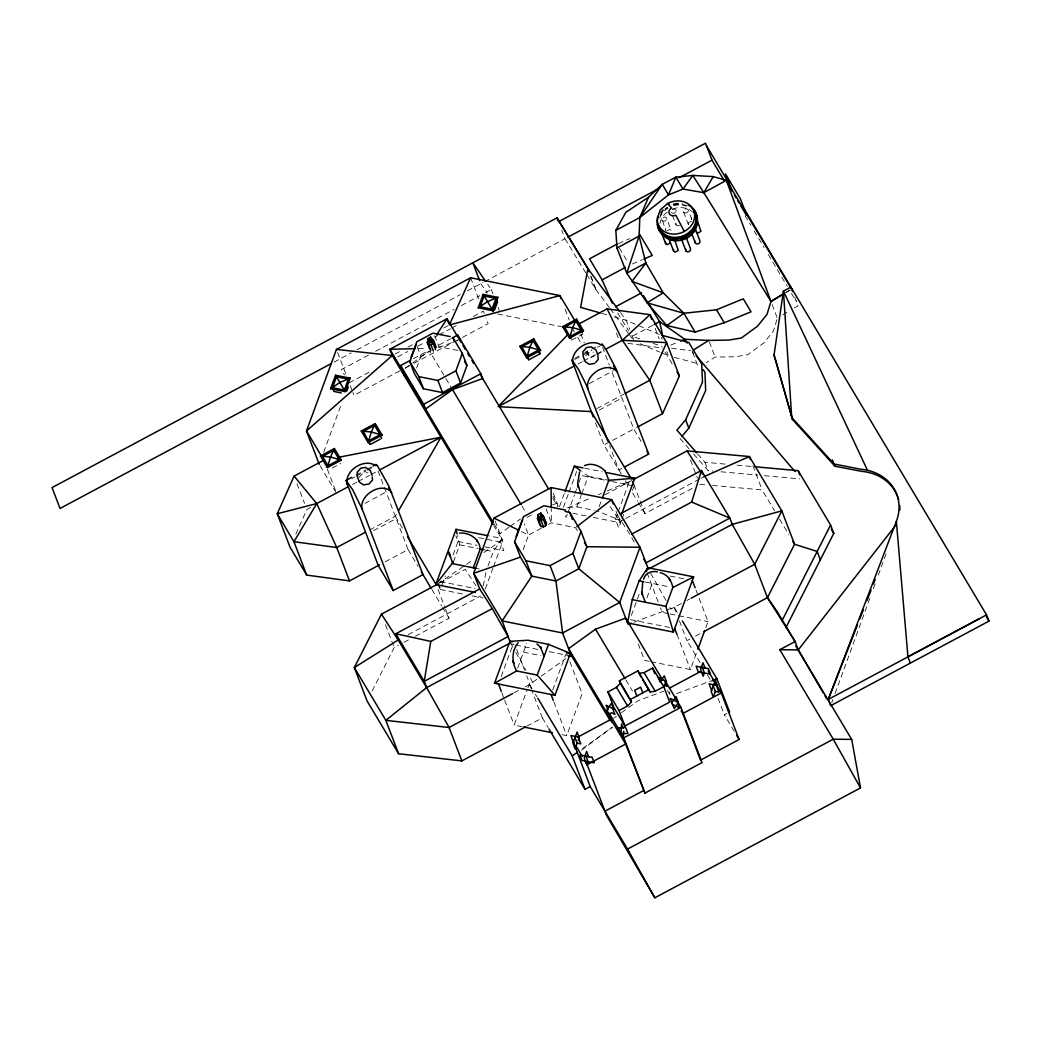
<?xml version="1.0" encoding="UTF-8"?>
<svg xmlns="http://www.w3.org/2000/svg" width="1041" height="1041" viewBox="0 0 1041 1041"><rect width="100%" height="100%" fill="white"/><g stroke="black" fill="none" stroke-linecap="round" stroke-linejoin="round"><path stroke-width="0.75" stroke-dasharray="5 3.75" d="M483.206 585.927L486.056 571.964M776.898 319.613L773.372 331.129L763.795 342.957L747.724 354.708L735.284 356.751L715.141 357.089L706.136 362.723M831.772 702.649L832.891 699.604M835.103 693.527L870.016 597.846M873.334 588.738L875 584.183M878.331 575.074L886.633 552.29M323.673 452.275L341.435 403.947M416.608 367.941L420.876 356.308L416.816 345.69M442.022 585.003L445.327 576.011M453.056 555.009L458.014 541.502L455.828 535.79M453.395 561.906L459.654 544.872L457.493 535.542M487.969 566.07L493.291 551.6L501.918 538.483L489.27 535.959M484.898 546.876L503.87 550.663L500.591 542.088L501.918 538.483M485.288 588.998L492.966 568.1M493.512 566.616L502.842 541.242L493.994 518.08M523.142 549.778L528.555 535.074L524.287 523.896M559.498 506.525L564.443 493.057M501.228 676.533L513.317 643.637M563.441 507.305L568.386 493.85M568.933 492.354L576.636 471.417M567.267 514.384L566.161 517.377L565.068 514.527M567.813 512.901L574.411 494.943M574.957 493.46L576.61 488.971M578.809 482.985L581.555 475.503L610.221 481.241M517.689 668.036L526.824 643.169M567.931 507.461L576.935 506.902L581.229 495.204M581.763 493.746L588.217 476.192L581.906 471.625M522.14 726.709L514.176 725.109L527.371 689.22M527.917 687.724L529.57 683.234L526.759 675.895M599.148 506.629L601.828 499.316M552.693 690.027L565.875 654.138M621.477 520.409L618.731 527.878L615.452 519.303L617.651 513.317M618.198 511.834L629.74 480.421M622.024 518.912L623.676 514.423M632.473 490.493L634.112 486.004M561.958 734.66L566.746 735.61L582.127 693.735L569.791 661.438M631.366 615.426L640.137 591.535M646.916 597.885L652.239 583.428M650.859 661.673L690.391 669.571L697.548 650.078M705.824 627.58L708.023 621.568L695.7 589.284M295.839 534.098L306.848 509.478L311.103 507.201M372.197 690.834L394.188 647.541L398.404 645.29M369.607 529.96L395.32 516.232L396.933 513.447M359.08 477.416L362.632 473.473L368.033 472.627M666.578 231.102L669.74 229.41L671.172 230.386L666.396 217.868L664.952 216.892L661.79 218.584L665.641 229.983M585.667 355.866L588.334 352.912L593.734 352.066M581.333 750.288L612.303 727.282L581.073 749.611M405.014 368.501L411.429 363.869M412.717 362.945L429.399 350.921L445.08 377.18M508.958 527.253L499.966 533.721L494.137 523.948M510.246 526.33L520.513 518.925M613.774 718.212L616.337 716.364M621.477 712.656L638.172 700.632L663.794 691.211M531.339 689.077L529.609 684.523L539.941 677.118M541.229 676.182L565.784 658.602M437.61 583.962L473.291 559.733M483.857 552.55L502.361 539.98L494.072 526.095M782.65 314.85L789.286 310.699M786.176 292.469L790.314 290.01M334.005 362.099L351.22 352.899M356.959 349.828L460.239 294.655M467.409 290.829L483.193 282.397M484.625 281.63L564.964 238.727L561.724 230.23M368.475 355.137L341.331 369.633L344.48 374.903M375.619 351.324L454.175 309.359M461.319 305.547L479.888 295.618M485.6 292.573L491.313 289.515L487.617 284.18M395.099 353.992L399.38 351.702M407.942 347.121L413.654 344.064M443.648 328.045L447.929 325.768M349.203 382.815L370.609 371.377M397.727 356.894L407.721 351.546M417.714 346.211L424.845 342.398M434.839 337.063L437.688 335.54M439.12 334.773L450.545 328.683M451.963 327.915L456.244 325.625M473.382 316.477L483.362 311.142L485.496 316.711M413.459 358.677L427.734 351.051M439.159 344.948L450.584 338.845M420.876 356.308L430.584 351.129M399.653 370.934L353.979 395.333L352.925 392.548M405.365 367.889L412.496 364.077M413.928 363.309L455.32 341.201M456.752 340.433L461.033 338.143M462.451 337.388L488.151 323.66L486.03 318.091M332.287 467.982L340.732 463.466M571.639 340.121L582.895 334.096M356.074 475.112L366.003 469.803M367.421 469.049L371.676 466.771M574.658 358.351L581.763 354.552M583.181 353.797L590.273 350.01M591.691 349.242L597.378 346.211M351.962 478.509L354.799 476.986M356.217 476.231L366.159 470.922M367.577 470.168L373.251 467.136M574.814 359.457L581.919 355.671M583.337 354.916L591.848 350.362M597.521 347.33L600.371 345.807M352.457 484.481L356.738 482.204M358.169 481.436L369.594 475.334M371.025 474.566L378.156 470.753M578.08 363.96L582.374 361.669M583.793 360.902L595.218 354.799M596.649 354.044L603.793 350.218M585.94 351.22L590.091 358.169L595.764 355.137M597.183 354.382L604.287 350.583M652.772 325.299L632.16 336.308L642.661 339.847M364.949 503.389L386.237 492.016M589.219 383.595L613.344 370.7M785.487 292.508L791.694 289.19M596.883 408.553L623.754 394.201M373.511 530.689L396.218 518.561M599.2 410.128L621.906 398M794.348 307.876L798.07 305.885L794.882 297.531M385.209 561.828L408.072 549.609L376.803 467.721M621.334 474.071L603.949 444.962L636.506 427.578M526.967 517.416L532.667 514.371M621.724 468.476L618.888 469.985L609.571 445.613M541.385 528.216L528.555 535.074L519.914 530.819M548.516 524.404L551.379 522.881L575.53 527.709L577.963 531.782M439.705 583.038L465.288 569.375L475.88 585.693M604.6 494.943L631.614 480.526M408.163 634.698L480.643 595.972M624.223 519.277L619.955 521.554L609.362 505.236M625.641 518.522L699.552 479.042M700.97 478.274L703.807 476.752M404.025 642.284L409.66 639.278M415.281 636.272L449.048 618.237L445.561 609.141M638.406 502.673L644.926 513.603L694.152 487.305M514.072 692.825L519.719 689.806M525.367 686.787L532.953 682.727L529.088 675.843M681.269 603.507L670.846 609.063L668.53 604.938M686.917 600.488L689.741 598.978M526.811 726.202L542.348 717.9L531.925 690.586M700.072 662.636L686.956 640.657L689.78 639.148M695.427 636.129L701.074 633.11M734.191 731.303L724.38 714.868L726.982 713.475M618.445 243.503L629.766 238.636M632.421 263.946L642.336 259.69M567.735 507.878L591.171 497.819M598.484 494.683L601.425 493.421M607.28 490.91L630.716 480.851M670.768 345.091L677.782 342.19M634.021 622.167L674.204 607.267L679.942 616.884M676.728 693.579L711.341 680.736L711.628 681.491M438.456 347.59L458.053 340.394M552.563 504.872L557.091 503.219L552.927 496.232M672.447 209.28L674.36 208.981L675.791 209.944L676.858 212.728M691.419 221.213L688.257 222.891L688.387 224.57L689.832 225.533M679.448 225.52L677.548 225.819L676.103 224.856L672.382 215.11M418.417 348.657L426.355 348.488M697.678 453.941L704.939 462.269L727.438 464.299M737.08 465.171L753.15 466.615M693.592 453.954L708.127 470.623L712.955 471.053M720.984 471.781L757.939 475.099M764.367 475.685L799.722 478.873M699.786 484.299L706.175 484.872M712.578 485.444L762.116 489.908L774.595 510.806M671.497 348.228L690.482 350.648M627.827 343.322L662.688 348.058M497.715 314.005L561.502 326.744M457.988 350.492L438.899 346.679L434.266 334.551M584.652 468.203L602.166 471.703M588.217 476.192L608.816 480.304M611.822 481.554L632.525 485.692M576.935 506.902L594.359 510.389M615.452 519.303L619.395 520.097L597.534 511.027M572.693 513.265L587.007 516.128M593.383 517.403L620.436 522.803L614.854 508.177M478.457 537.663L500.591 542.088M670.196 576.05L686.006 579.212M458.014 541.502L476.986 545.302M459.654 544.872L478.001 548.542M485.64 550.064L493.291 551.6M644.991 581.984L669.753 586.929M476.179 568.373L479.094 568.959M668.491 613.683L662.167 612.407L660.488 608.009M670.079 613.995L708.023 621.568M440.265 581.568L475.047 588.516M630.417 619.629L669.949 627.528M440.369 589.505L465.665 594.554M471.989 595.829L483.063 598.028M649.272 661.36L644.535 660.41L637.248 641.334M510.962 644.067L514.137 644.704M515.724 645.017L538.015 649.467M549.154 651.692L566.655 655.192M523.545 652.173L540.956 655.648M674.36 357.362L696.832 363.374M601.906 313.419L607.996 315.15M614.086 316.88L626.253 320.355L660.384 334.903L662.128 339.457M653.162 343.387L662.167 346.419M640.163 343.751L659.447 351.975M660.944 352.6L668.361 355.762L666.76 351.598M691.797 219.391L688.075 209.657L686.631 208.694L684.731 208.994L683.469 210.373L683.599 212.039L688.387 224.57M683.599 212.039L685.043 213.015L686.956 212.715L688.205 211.323L688.075 209.657M671.328 212.325L672.759 213.301L674.672 213.002L675.921 211.609L675.791 209.944M661.92 220.25L663.364 221.226L665.277 220.926L666.526 219.534L666.396 217.868M680.085 438.469L689.428 449.192M620.501 312.586L626.253 320.355L629.675 329.294M609.297 307.589L595.868 289.476L586.682 274.395M610.247 308.878L628.465 333.458M629.428 334.747L632.303 338.637M480.812 283.673L487.279 293.015M617.573 515.295L630.182 534.918M617.612 312.99L628.738 330.817M564.964 238.727L585.849 273.015M745.122 215.682L750.925 225.39M754.231 230.946L764.172 247.589M768.31 254.538L787.373 286.444M791.511 293.38L796.482 301.708M692.057 350.856L693.67 353.55M619.382 248.057L628.022 262.54M779.592 519.173L788.74 534.501M665.082 352.053L673.02 365.352M641.23 441.553L633.761 429.048L609.922 366.601M572.654 328.982L574.32 331.754M577.638 337.323L581.789 344.272M625.355 480.825L629.467 487.709M632.694 493.122L637.599 501.333M707.451 674.997L711.55 681.868M552.849 498.353L557.82 506.694M667.437 690.313L670.716 695.804L669.285 692.057M445.912 378.56L451.677 388.228M521.97 505.978L526.108 512.914M625.875 680.033L632.434 691.016M529.609 684.523L532.068 688.635M535.347 694.139L536.987 696.884M542.348 717.9L548.087 727.516M395.32 516.232L403.57 530.038M408.072 549.609L418.027 566.291M431.898 589.518L441.696 605.927M442.516 607.293L449.048 618.237M320.068 465.743L335.827 492.159M631.757 537.716L635.713 544.703M650.69 573.279L667.749 603.559M510.48 642.817L512.81 646.942M515.907 652.447L525.978 670.339M772.123 304.519L777.341 318.169M709.35 341.916L715.141 357.089M752.851 465.626L762.116 489.908M692.59 352.248L698.433 367.538M655.166 328.331L659.213 338.95M704.939 462.269L708.127 470.623M690.508 460.018L697.47 478.222M631.939 335.254L634.229 341.214M616.428 333.133L618.744 339.21M602.492 347.16L609.349 365.105M580.813 333.888L584.287 342.996M587.189 350.583L590.091 358.169M718.004 698.173L724.38 714.868M633.917 484.768L644.926 513.603M565.133 309.255L569.18 319.873M674.204 607.267L677.105 614.854M679.422 620.93L686.956 640.657M676.936 634.346L690.391 669.571M595.491 422.789L603.949 444.962M647.047 572.784L658.25 602.14M491.313 289.515L492.913 293.692M498.171 307.498L499.277 310.387M553.292 493.252L559.004 508.216M470.623 277.765L478.73 299.001M546.044 508.906L551.379 522.881L551.262 508.437M566.434 652.642L567.553 655.57M553.838 701.855L566.746 735.61M516.674 649.48L524.521 670.027M501.84 692.825L504.091 698.693M504.651 700.164L514.176 725.109M438.04 589.414L444.988 607.619M337.609 352.47L346.302 375.228M350.257 385.599L352.392 391.156M327.394 469.27L335.501 490.519M385.495 624.782L394.188 647.541M296.997 483.675L304.532 503.402M691.432 217.894L691.575 219.56M675.973 223.177L676.103 224.856M665.381 228.773L665.511 230.451M659.955 223.503A19.076 16.214 -20.9 0 1 668.023 211.479M672.395 209.15A19.076 16.214 -20.9 0 1 692.512 211.896M660.007 215.838A19.076 16.214 -20.9 0 1 667.762 207.419M673.462 204.96A19.076 16.214 -20.9 0 1 687.528 206.027M659.708 217.985A19.076 16.214 -20.9 0 1 668.049 208.161M673.748 205.715A19.076 16.214 -20.9 0 1 686.422 206.17M660.814 213.392A20.339 17.294 -20.9 0 1 664.249 209.605M665.251 208.773A20.339 17.294 -20.9 0 1 667.424 207.276M673.501 204.661A20.339 17.294 -20.9 0 1 681.295 203.88M660.528 212.65A20.339 17.294 -20.9 0 1 663.013 209.722M673.215 203.906A20.339 17.294 -20.9 0 1 682.297 203.268M595.868 289.476L590.182 274.577L595.868 289.476"/><path stroke-width="1.5" d="M791.694 289.19L726.358 180.366L713.241 176.606L692.772 175.422L675.895 177.152L662.245 184.296L648.478 197.269L639.825 217.53L639.083 236.047L626.76 273.184L647.125 302.827L666.865 325.56L695.115 332.092L724.25 322.749L751.029 311.819L743.274 298.832L716.494 309.776L683.885 313.276L647.125 302.827L663.221 292.82L683.885 313.276L695.115 332.092M623.767 731.068L623.325 737.379L621.074 731.485L621.607 723.898L623.299 728.323M867.465 470.285L783.444 291.09L791.707 417.415L834.062 464L834.856 466.082L792.513 419.51L774.01 355.124L783.444 291.09L790.9 287.108L792.604 291.571M774.803 357.219L774.01 355.124M703.898 631.601L767.451 597.651L794.556 544.261L781.817 510.871L732.226 524.352L648.374 569.154L640.007 547.241L611.587 499.641L551.118 487.565L493.994 518.08L473.694 573.305L479.68 588.959L395.814 633.748L424.234 681.348L508.086 636.545L492.289 608.582L430.792 641.425L424.234 681.348L426.628 687.607L449.1 727.516L461.853 760.906L525.406 726.956M632.264 599.629L627.515 622.921L673.371 632.082L693.657 576.87L647.801 567.709L639.174 580.813L632.264 599.629L665.902 606.356L673.371 632.082M642.713 582.023L641.881 592.993L645.329 602.219M327.355 467.565L330.491 457.025L334.421 448.554L341.318 460.109L327.355 467.565L320.459 456.01L334.421 448.554M368.15 442.555L371.286 432.015L375.215 423.557L382.112 435.099L368.15 442.555L361.253 431.013L375.215 423.557M526.694 357.87L529.83 347.33L533.76 338.859L540.643 350.414L526.694 357.87L519.797 346.315L533.76 338.859M569.531 338.195L572.654 327.655L576.584 319.197L583.481 330.739L569.531 338.195L562.634 326.653L576.584 319.197M616.988 248.057L639.083 236.047L645.836 262.996L626.76 273.184L616.988 248.057L615.83 230.36L639.825 217.53L668.478 194.901L683 189.072L703.846 192.65L726.358 180.366L770.965 301.474L766.996 314.434L757.419 326.262L741.348 338.013L728.908 340.069L708.765 340.394L684.783 339.288L680.58 341.032M631.614 534.15L691.679 502.074L701.426 470.493L729.832 518.093L732.226 524.352L754.712 564.274L767.451 597.651L795.077 641.542L798.265 649.896L823.379 693.124M579.577 471.976L577.625 483.492L580.826 493.72M429.647 348.774L427.252 342.515L427.955 340.29M428.463 340.134L427.955 341.734L428.84 343.049L432.197 342.398L432.705 340.797L431.82 339.483L430.063 339.21M435.554 349.711L433.16 343.452L433.876 341.227L432.64 339.379L430.193 338.989M540.357 514.905L542.803 515.282L546.434 523.389L545.731 525.614L543.493 526.915L541.047 526.538L539.811 524.69L537.429 518.431L538.132 516.206M538.639 516.05L538.132 517.637L539.017 518.965L540.773 519.238L542.868 516.713L541.984 515.386M545.731 525.614L543.337 519.355L544.04 517.13M574.853 320.615L559.915 295.592L470.623 277.765L336.451 349.425L306.483 430.974L319.236 464.351M330.609 388.722L335.566 375.228L350.244 378.169L345.287 391.663L330.609 388.722L340.03 382.398L350.244 378.169M346.783 391.104L348.28 387.018M411.091 357.44L416.842 341.786L433.017 333.146L450.154 336.568M454.514 341.396L453.355 338.351L462.321 353.38L466.967 365.521L460.551 382.958L442.529 392.587L423.44 388.774L414.474 373.745L409.842 361.604L416.244 344.181M478.235 307.798L483.154 294.395L497.936 297.349L493.005 310.752L478.235 307.798L487.682 301.526L497.936 297.349M460.551 382.958L455.919 370.804L462.321 353.38M492.055 309.164L496.023 298.364L484.104 295.982L480.135 306.783L492.055 309.164L493.005 311.675M494.475 310.218L497.455 302.111L496.505 299.613M475.308 592.433L435.776 584.535L456.062 529.322L487.682 535.647M453.395 561.906L435.776 584.535M473.317 567.8L480.213 549.01C479.354 538.639 469.257 532.315 459.588 533.083M516.167 536.492L523.441 516.687L543.923 505.744L565.614 510.077M565.133 511.43L569.661 512.341L581.021 531.352L586.89 546.72L578.783 568.789L555.959 580.982L531.795 576.154L520.448 557.13L514.579 541.762L522.686 519.706M494.527 683.234L509.921 641.347L527.904 640.241L548.503 644.353L570.377 653.423L554.983 695.297L494.527 683.234L516.622 670.964L537.221 675.075L554.983 695.297M564.99 491.573L574.333 466.147L583.064 467.89M627.593 623.13L619.707 602.479L578.783 568.789L572.914 553.422L581.021 531.352M537.221 675.075L548.503 644.353M602.362 497.858L608.816 480.304L605.888 472.692M621.594 514.111L634.789 478.222L605.355 472.341M575.035 737.627L577.143 743.144L575.061 748.804L572.953 743.287L577.078 732.07L579.186 737.588L578.158 740.372M646.474 571.314L647.801 567.709M665.902 606.356L672.811 587.54C671.627 580.54 667.411 574.333 660.241 572.654M697.847 649.259L704.718 630.573M713.228 685.928L715.336 691.445L713.293 697.002L711.185 691.484L715.31 680.267L717.418 685.785M834.062 464L860.92 469.257A49.005 41.653 -20.9 0 1 896.366 521.346L828.272 699.422L830.666 705.681L988.95 621.126L986.556 614.867L744.354 209.124M857.446 624.886L828.272 699.422L979.113 618.848M859.827 618.835L863.379 609.753M866.932 600.657L871.083 590.065M873.451 584.001L875.234 579.46M643.585 579.225C645.03 573.305 651.731 570.351 657.326 571.886M323.907 460.161L294.096 476.088L277.257 513.76L290.01 547.137L306.692 575.087L349.49 580.904L379.497 564.873M637.873 426.849L662.544 413.667L679.383 376.009L666.63 342.619L649.948 314.668L607.15 308.865L578.757 324.024M696.637 452.744L676.897 430.128L685.642 419.822L702.48 382.164L701.738 364.064L688.869 342.502L661.894 335.306M682.024 436.192L688.83 428.176L705.668 390.505L704.926 372.405L703.313 369.711M449.361 325L470.623 277.765M436.869 584.561L381.435 614.164L354.33 667.554L367.07 700.944L398.586 753.736L461.853 760.906M781.986 620.748L830.588 525.015L798.148 470.662L754.764 466.758M785.903 627.645L833.776 533.356L830.588 525.015M615.83 230.36L625.81 212.325L648.478 197.269M398.534 510.676L440.994 437.194L338.156 457.376M783.405 294.109L770.965 301.474L703.846 192.65L713.241 176.606M348.175 486.772L316.75 503.558L293.952 541.71L306.692 575.087M436.582 334.955L446.966 318.741L457.988 337.206M639.825 217.53L662.245 184.296L668.478 194.901L675.895 177.152L683 189.072L692.772 175.422L703.846 192.65M660.358 681.478L664.301 675.869L666.552 681.764L664.197 685.134L666.865 686.435L664.613 680.541M671.796 702.87L676.116 696.728L678.368 702.623L674.191 708.57L671.939 702.675M896.171 524.703L798.265 649.896L779.8 649.714L833.229 739.214L860.504 787.92L654.828 897.797L606.526 815.363L587.15 764.628L584.691 760.516M670.3 242.969L667.138 244.648L665.693 243.685L660.918 231.167M685.759 237.673L682.597 239.365M693.905 231.141L695.167 229.749L695.024 228.083L699.812 240.601L699.942 242.28L698.693 243.659L696.78 243.958L695.336 242.995L691.614 233.262M595.517 362.489L598.198 359.535L597.82 354.812L595.907 349.802L591.145 346.848L586.447 347.59L582.856 351.845L583.233 356.569L585.146 361.578L589.232 364.311L594.632 363.465M663.768 686.67L669.662 702.102L624.938 725.993L613.813 707.36L607.918 691.927L616.493 687.346L620.332 683.286L619.369 680.788L638.003 670.833L650.091 691.966L655.192 691.25L663.768 686.67L652.642 668.036L644.067 672.616L638.966 673.332L638.003 670.833M624.938 725.993L619.044 710.561L627.619 705.98L631.458 701.92L619.369 680.788M568.412 334.018L498.119 406.68L573.799 366.25M518.158 642.765C511.56 650.391 511.599 662.427 516.635 670.964M605.224 349.464L622.362 340.303L649.948 314.668L651.679 319.223M509.062 643.572L426.628 687.607L385.847 720.346L398.586 753.736M576.779 526.746L611.587 499.641L613.227 503.909M666.865 325.56L683.885 313.276M452.015 338.078L457.728 335.033L480.825 373.719L482.66 378.534L452.51 389.62L425.548 409.048L423.713 404.233L400.603 365.547L410.609 360.199M662.583 679.929L625.68 618.12L595.53 629.206L568.568 648.634L611.21 720.06M568.373 656.741L570.962 654.893L610.26 720.736M665.55 681.517L680.944 707.307L702.05 762.598L644.939 793.099L625.667 744.055L610.95 719.396L578.132 736.924L570.897 735.532L590.208 786.541L584.99 789.325L572.238 755.948L577.182 752.409M667.58 203.516L660.319 209.866L657.235 218.259A19.076 16.214 -20.9 0 0 678.029 233.691A19.076 16.214 -20.9 0 0 693.892 211.102A19.076 16.214 -20.9 0 0 667.58 203.516L671.549 208.044A4.854 4.125 -20.9 0 0 669.415 213.873A4.854 4.125 -20.9 0 0 675.804 215.149L684.275 231.466M693.345 350.049L708.765 340.394M770.965 301.474L782.923 294.004M429.022 340.238L430.037 339.639L431.729 340.667L430.388 342.281L428.697 341.253M427.252 342.515L428.489 344.363L430.935 344.753L433.16 343.452M537.429 518.431L538.652 520.279L541.112 520.656L543.337 519.355M373.094 466.017L375.944 464.507L377.297 465.47L388.84 486.108L423.01 574.632L393.199 590.546L378.26 565.536L347.082 483.597M558.483 221.746L705.512 143.203L711.992 160.171L724.419 180.991M331.142 363.621L60.014 508.463L52.05 487.591L556.987 217.855L587.905 268.617L619.538 311.298M567.813 237.192L657.743 189.15M679.161 177.712L711.992 160.171M617.027 244.114L589.531 258.806L602.088 279.86L612.277 303.139M602.088 279.86L625.472 267.368M409.842 361.604L418.807 376.634L437.897 380.446L455.919 370.804M423.713 404.233L480.825 373.719M615.569 306.757L641.685 292.807M368.839 440.72L380.095 434.709L374.526 425.392L363.27 431.403L370.271 444.481L380.121 439.211M527.371 356.035L538.626 350.023L533.07 340.706L521.814 346.718L528.815 359.783L540.071 353.771L538.626 350.023M570.208 336.36L581.464 330.348L575.907 321.031L564.651 327.043L571.171 338.859M346.991 483.649L346.132 480.421L351.806 477.39M379.588 469.985L440.994 437.194M654.151 324.558L659.656 321.617L684.783 339.288L687.203 343.14M393.199 590.546L362.021 508.62M365.313 532.25L336.737 547.527L293.952 541.71L277.257 513.76L316.75 503.558L336.737 547.527L349.49 580.904M625.12 393.472L649.792 380.29L666.63 342.619L622.362 340.303L607.15 308.865M624.574 466.954L648.699 454.071L616.194 369.178L606.2 349.828L602.036 343.894L601.789 345.052M633.032 479.771L687.034 450.909L749.377 456.531L781.817 510.871L754.712 564.274L691.159 598.224M620.41 513.773L701.426 470.493L702.857 474.254M514.579 541.762L525.926 560.787L550.09 565.614L572.914 553.422M832.293 459.914L833.268 461.918M512.653 693.579L449.1 727.516L385.847 720.346L354.33 667.554L398.209 640.007L395.814 633.748L430.792 641.425M630.495 699.422L649.129 689.467M669.493 688.114L699.461 672.109M779.8 649.714L795.077 641.542L777.237 611.653L767.451 597.651M644.939 793.099L623.819 737.822L680.944 707.307M587.15 764.628L625.667 744.055M721.309 692.955L739.097 739.526L700.567 760.112L682.792 713.54L721.309 692.955L708.231 671.042M604.925 811.199L643.455 790.613M910.341 663.117L907.947 656.858L986.556 614.867M672.811 587.54L693.657 576.87M712.968 680.879L716.976 679.044M703.807 476.752L749.377 456.531L750.535 459.562M643.754 259.079L652.252 255.422L639.681 234.368M584.456 465.665C591.431 462.347 600.28 465.73 605.198 471.157L604.873 470.688M628.074 624.379L631.054 623.273M712.721 680.228L716.846 678.706L729.598 712.083L727.932 709.311M520.448 557.13L473.694 573.305L502.113 620.904L510.48 642.817M450.909 324.584L559.915 295.592L561.073 298.624M672.226 239.352L670.326 239.651L668.882 238.688L673.657 251.206L675.102 252.169L678.264 250.478L674.945 240.471M346.132 480.421L352.756 489.869L361.93 508.672M608.816 480.304L634.789 478.222M617.886 727.828L625.68 727.516L627.931 733.411L620.384 733.723L618.133 727.828M415.242 348.722L389.855 349.255L392.236 355.515L493.239 524.703M586.89 546.72L640.007 547.241L619.707 602.479L562.595 632.98L502.113 620.904L531.795 576.154L525.926 560.787M860.504 787.92L851.694 739.396L833.229 739.214L627.541 849.092L629.141 853.256M499.719 406.758L591.21 411.585L631.38 478.873M562.634 326.653L572.654 327.655L583.481 330.739M519.797 346.315L529.83 347.33L540.643 350.414M361.253 431.013L371.286 432.015L382.112 435.099M320.459 456.01L330.491 457.025L341.318 460.109M336.451 349.425L392.236 355.515L306.483 430.974L322.255 457.389M834.687 466.173L861.727 471.352A49.005 41.653 -20.9 0 1 898.604 499.641M341.344 392.938L333.94 391.455L332.99 388.957M479.524 548.841L484.117 549.765M639.174 580.813L643.754 581.737M475.672 568.269L452.731 563.688L449.048 552.198M509.921 641.347L512.549 641.881M566.434 652.642L570.377 653.423M568.256 655.505L571.431 656.142L562.595 632.98L555.959 580.982L550.09 565.614M715.336 691.445L718.941 692.174L716.312 685.277L709.09 683.833L711.719 690.73M523.74 727.021L552.407 732.747M577.143 743.144L580.748 743.873L578.119 736.976M600.384 312.99L580.605 307.355L587.905 268.617L556.987 217.855L557.989 220.445M691.679 502.074L729.832 518.093L645.98 562.895L643.611 558.692M664.822 680.645L658.315 677.47L660.007 681.894M606.148 705.343L612.655 708.518L614.906 714.412L611.288 712.643L608.92 716.013L606.669 710.118L611.392 703.378L613.643 709.285M493.994 518.08L518.47 530.116M601.008 344.883C589.648 337.466 569.987 350.062 572.875 363.595M617.43 372.184C608.139 359.965 584.3 374.643 587.814 388.618M375.32 465.444C363.96 458.027 344.298 470.623 347.187 484.156M391.741 492.744C382.45 480.526 358.611 495.204 362.125 509.179M696.351 232.078L697.795 233.041L700.957 231.362L697.106 219.95M681.165 238.402L685.941 250.92L687.385 251.883L689.285 251.584L690.547 250.191L690.417 248.526L686.162 237.4M574.333 466.147L580.644 470.714M536.974 643.95L540.513 647.138L544.118 656.285M668.283 203.542L668.96 204.244M696.26 355.775L795.025 471.612M294.096 476.088L316.75 503.558M485.77 281.499L472.848 262.813L479.654 280.641M622.362 340.303L649.792 380.29L662.544 413.667M541.333 515.737L541.58 517.598L540.552 518.184L538.874 517.169M545.198 521.541L546.434 523.389M687.034 450.909L701.166 472.679M381.435 614.164L398.209 640.007L426.628 687.607M479.68 588.959L492.289 608.582M483.154 294.395L493.005 310.752M795.805 645.993L851.694 739.396M643.403 295.553L659.656 321.617L662.896 336.803M335.566 375.228L345.287 391.663M706.397 145.506L729.312 183.919M986.452 616.936L988.95 621.126M734.465 195.188L736.052 197.842M737.64 200.484L739.214 203.138M740.802 205.793L746.345 215.071M716.494 309.776L724.25 322.749M831.278 529.179L833.776 533.356M792.904 541.476L794.556 544.261L817.159 551.457L820.347 559.798M676.988 372.014L679.383 376.009M613.461 365.729L615.947 369.906M647.034 451.287L648.699 454.071M538.483 351.116L540.071 353.771M527.227 357.128L528.815 359.783M682.402 621.009L716.846 678.706M736.638 735.414L739.097 739.526M584.456 542.647L586.07 545.367M459.562 339.834L461.228 342.632M462.855 345.365L465.392 349.607M467.812 353.654L469.465 356.425M471.937 360.563L473.59 363.335M480.187 374.383L548.75 489.244M681.152 710.795L682.792 713.54M464.52 361.422L466.967 365.521M644.067 672.616L655.192 691.25M638.966 673.332L641.347 677.327M642.935 679.981L650.091 691.966M452.51 389.62L521.151 504.599M595.53 629.206L625.055 678.654M620.332 683.286L631.458 701.92M616.493 687.346L627.619 705.98M607.918 691.927L619.044 710.561M609.245 713.384L619.772 731.029M621.399 733.749L623.819 737.822M493.304 522.556L389.855 349.255L446.966 318.741L448.879 323.751M572.42 739.969L574.059 742.714M575.699 745.447L582.244 756.417M537.807 698.251L572.238 755.948M590.208 786.541L627.541 849.092L654.828 897.797M548.906 728.895L584.99 789.325M368.683 441.813L370.271 444.481M388.605 487.682L390.258 490.467M407.695 536.948L436.296 584.86M421.345 571.847L431.078 588.152M824.993 695.922L826.619 698.706M746.579 214.94L740.515 199.078L725.486 173.886L732.096 191.206M798.148 470.662L799.735 474.839M685.642 419.822L688.83 428.176M692.33 580.475L695.141 587.814M581.464 330.348L582.426 332.847M705.082 668.283L702.987 662.766L700.554 669.363L703.182 676.26L704.406 672.954L702.298 667.437M632.486 481.723L633.566 484.572M607.957 441.358L586.382 385.105L578.445 369.308L571.821 359.861L593.227 416.881M674.698 628.478L676.936 634.346M652.642 668.036L654.789 673.644M642.778 692.864L640.605 687.177L634.685 690.339L636.858 696.026M569.661 512.341L572.329 519.329M542.803 515.282L544.716 520.292M541.112 520.656L543.493 526.915M538.652 520.279L541.047 526.538M606.356 705.447L608.048 709.871M608.178 712.122L612.16 722.558M457.728 335.033L459.107 338.637M433.876 341.227L436.257 347.486M432.64 339.379L435.021 345.638M588.764 756.95L586.656 751.446L584.222 758.043L586.864 764.94L588.074 761.635L585.966 756.117M430.935 344.753L433.329 351.012M428.489 344.363L430.87 350.622M437.897 380.446L442.529 392.587M551.04 694.516L553.278 700.385M418.807 376.634L423.44 388.774M400.603 365.547L404.832 376.608M498.483 684.015L501.281 691.354M438.729 585.224L439.822 588.074M380.564 435.958L381.526 438.469M372.118 475.373L370.206 470.363L365.443 467.409L360.746 468.151L357.167 472.406L357.531 477.129L359.444 482.139L363.53 484.885L368.93 484.039L372.496 480.096L372.249 476.947M775.246 358.768L792.513 419.51M456.062 529.322L457.142 533.994M375.944 464.507L376.1 465.613M896.366 521.346L907.947 656.858M695.206 241.33L695.336 242.995M685.811 249.254L685.941 250.92M673.527 249.541L673.657 251.206M665.563 242.019L665.693 243.685M551.118 487.565L551.249 506.824M899.684 505.458A49.005 41.653 -20.9 0 1 899.853 509.934M697.093 220.523A19.076 16.214 -20.9 0 1 683.781 239.482A19.076 16.214 -20.9 0 1 661.712 233.132M693.957 211.817A19.076 16.214 -20.9 0 1 683.26 235.8A19.076 16.214 -20.9 0 1 658.823 225.806M695.232 225.077A19.076 16.214 -20.9 0 1 693.085 229.15M692.122 230.399A19.076 16.214 -20.9 0 1 689.871 232.703M667.112 236.268A19.076 16.214 -20.9 0 1 664.561 234.719M662.401 232.781A19.076 16.214 -20.9 0 1 660.697 230.49M688.218 205.051A20.339 17.294 -20.9 0 1 694.737 227.511A20.339 17.294 -20.9 0 1 669.194 237.673A20.339 17.294 -20.9 0 1 658.237 216.996M692.447 208.434A20.339 17.294 -20.9 0 1 684.77 237.205A20.339 17.294 -20.9 0 1 657.496 223.88M336.503 376.816L332.508 387.707L344.35 390.076L348.345 379.184L336.503 376.816M645.836 262.996L632.004 281.382L663.221 292.82L645.836 262.996M430.675 337.076L427.5 338.924L428.619 341.89L431.807 340.03L430.675 337.076M540.852 512.979L537.663 514.84L538.796 517.793L541.984 515.946L540.852 512.979M333.732 450.402L322.476 456.413L328.045 465.73L339.301 459.719L333.732 450.402M708.374 668.647L696.091 666.201L698.199 671.718L710.482 674.178L708.374 668.647M592.173 757.354L579.876 754.894L581.984 760.424L594.281 762.871L592.173 757.354M677.275 701.894L670.144 698.407L672.395 704.302L679.526 707.789L677.275 701.894M669.207 578.393L669.91 579.928L669.207 578.393M476.622 539.863L477.312 541.398L476.622 539.863M540.591 647.268L540.201 646.682L541.216 648.673L540.591 647.268M589.037 271.597L587.905 268.617L589.037 271.597M642.427 594.606L641.829 592.381L642.427 594.606M578.406 487.37L577.82 485.145L578.406 487.37M513.734 663.364L513.135 661.126L513.734 663.364M449.829 556.076L449.244 553.851L449.829 556.076"/></g></svg>
